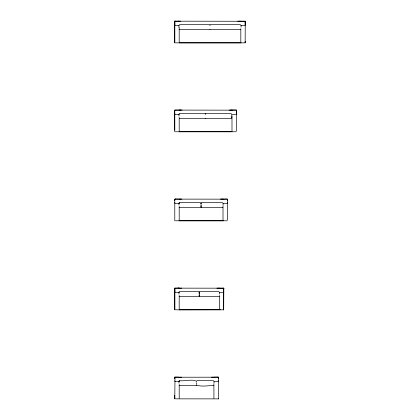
<?xml version="1.0" encoding="UTF-8"?>
<svg xmlns="http://www.w3.org/2000/svg" width="420" height="420" viewBox="0 0 420 420"><rect width="100%" height="100%" fill="white"/><g stroke="black" fill="none" stroke-linecap="round" stroke-linejoin="round"><path stroke-width="0.63" d="M174.793 131.796L174.746 110.098L179.172 110.098M199.18 293.092L199.18 292.808M232.223 114.618L236.334 114.439L236.36 110.171L175.403 110.082L174.872 110.171L174.778 110.639M178.526 21.189L245.175 21.273L245.154 25.536L241.007 25.736M245.27 24.775L245.28 21.756M174.715 200.666L174.872 198.965L179.172 199.127M179.183 42.346L179.183 27.526M179.193 131.25L179.203 117.385M179.198 220.28L179.203 206.414M179.198 398.349L179.203 384.484M217.833 399L218.321 398.9L218.39 398.349L218.379 377.743L218.017 377.202L174.977 377.228L174.793 398.9L174.715 395.215M227.488 220.28L227.283 199.159L175.403 199.117L174.878 199.201L174.778 199.673L174.793 220.831M236.471 131.25L236.45 110.402M245.291 41.255L245.138 42.945L245.259 21.2L240.849 21.2M179.188 309.314L179.203 295.449M231.809 117.406L231.793 114.534L231.016 113.531L206.351 113.505L205.532 113.568L205.149 114.14M236.45 113.978L236.46 113.442M218.379 380.83L218.012 381.665L214.106 381.738M223.828 291.79L223.461 292.625L219.55 292.703M201.065 204.771L201.128 206.209M199.196 294.147L199.259 293.286L199.206 295.664L199.952 296.588L218.169 296.615L219.272 296.32M196.523 383.008L196.487 383.387M223.067 205.118L223.072 203.359L222.353 202.566L201.7 202.566L200.949 203.569M214.022 383.187L214.027 381.428L213.308 380.63L197.757 380.604L196.938 380.667L196.565 381.239M219.471 294.147L219.471 292.388L218.752 291.596L199.952 291.596L199.201 292.598M227.483 202.76L227.115 203.595L223.204 203.674M241.043 27.179L241.048 25.426L240.324 24.628L211.171 24.602L210.352 24.665L209.969 25.242M179.161 21.2L174.746 21.2L174.788 42.893M178.972 27.468L178.92 25.636L179.671 24.628L208.814 24.602L209.654 24.665L210.053 25.242M201.002 205.401L200.996 204.771M174.746 21.2L174.746 42.788M218.39 398.349L218.321 398.9M179.051 25.736L174.899 25.536L174.773 21.756L175.135 21.2L179.393 21.179M174.773 21.756L174.82 21.357M174.778 288.724L175.14 288.162L179.099 288.146M174.778 377.758L174.825 377.36M201.128 206.441L200.765 207.407L199.747 207.585L180.248 207.585L179.183 207.286M199.274 295.47L198.912 296.441L197.894 296.615L180.248 296.615L179.183 296.32M174.825 288.325L174.904 292.504L179.056 292.703M199.259 292.598L198.476 291.596L179.676 291.596L178.93 292.598L178.994 294.147M205.564 114.14L205.165 113.568L204.325 113.505L179.676 113.531L178.925 114.534L178.994 116.083M179.177 113.809L179.056 114.14M201.201 202.839L201.007 203.359M231.788 117.6L231.452 118.377L230.433 118.55L206.351 118.55L205.286 118.256M178.988 292.388L179.177 291.874M196.565 384.699L196.229 385.476L195.211 385.655L180.248 385.655L179.183 385.355M232.066 109.993L236.318 109.935L236.476 111.636M174.793 288.057L174.793 309.86L174.752 288.162L179.125 288.057M174.793 377.097L174.715 378.735L174.872 377.034L179.125 377.097M219.392 288.162L223.813 288.162L223.687 309.923M213.99 377.097L218.243 377.034L218.4 378.735M223.351 220.773L179.03 220.773M241.154 42.84L179.209 42.84M231.95 131.738L179.193 131.738M220.49 309.729L179.214 309.803M209.969 29.232L209.396 29.626L204.971 29.673L180.243 29.652L179.125 29.232M223.041 199.127L227.341 198.965L227.498 200.666M240.844 29.353L239.741 29.652L213.323 29.673L210.352 29.589L210.058 29.232M205.427 118.256L204.325 118.55L182.396 118.571L179.177 118.256M222.873 207.286L221.771 207.585L202.267 207.585L201.28 207.407L200.933 206.441M213.822 385.355C208.913 385.57 200.839 387.035 196.555 385.024L196.691 385.355M223.681 309.913L223.629 288.188L178.831 288.146M179.492 110.171L180.6 110.087L179.398 110.082M179.492 288.236L181.76 288.146M179.293 199.29L181.876 199.117M174.872 21.042L175.271 21M180.453 377.186L179.277 377.354L181.582 377.186M179.828 199.148L180.542 199.122L179.398 199.117M179.823 21.215L180.679 21.189M179.828 110.119L182.154 110.082M175.14 199.133L175.403 199.122M222.469 199.117L220.385 199.117M175.423 42.856L244.776 42.856M175.429 131.759L235.94 131.759M175.429 220.789L226.978 220.794M175.429 309.824L223.251 309.824M175.429 398.858L217.466 398.864M239.39 21.184L240.266 21.189L237.626 21.179M229.084 110.082L231.945 110.255M216.841 288.146L219.314 288.32M211.559 377.186L213.864 377.36M232.145 110.087L230.638 110.087L231.74 110.171M222.863 199.117L223.167 199.122M219.209 288.146L219.513 288.157M240.66 21.179L240.959 21.189M178.642 287.957L179.046 288.005M222.763 199.201L221.713 199.122L222.968 199.29M179.051 114.639L175.145 114.56L174.778 113.726M179.056 203.674L174.998 203.553L174.778 202.477M179.056 381.738L175.145 381.665L174.778 380.83M218.09 377.003L218.39 377.643M196.45 381.245C192.675 378.851 184.259 381.402 179.429 380.667L178.93 381.638L178.994 383.187M201.07 206.955L201.201 207.286M199.322 295.985L199.453 296.32M223.766 288.057L223.828 288.608M201.112 203.569L200.329 202.566L179.676 202.566L178.93 203.569L178.994 205.118M223.781 288.325L223.828 288.724M218.332 377.36L218.379 377.758M245.259 21.2L245.291 22.732M196.487 382.835L196.502 383.187M219.371 309.314L219.356 295.449M199.28 292.814L199.285 293.092M231.998 131.25L231.987 116.104M223.015 220.28L223.01 205.774M213.911 383.843L213.916 398.349M240.817 28.76L240.817 42.346M174.72 110.539L174.715 130.158M179.177 202.839L178.988 203.359L179.177 202.839M199.453 291.874L199.259 292.388L199.453 291.874M179.177 380.909L178.988 381.428L179.177 380.909M218.773 288.183L218.09 288.157L218.773 288.183M213.328 377.218L212.683 377.192L213.328 377.218"/></g></svg>
